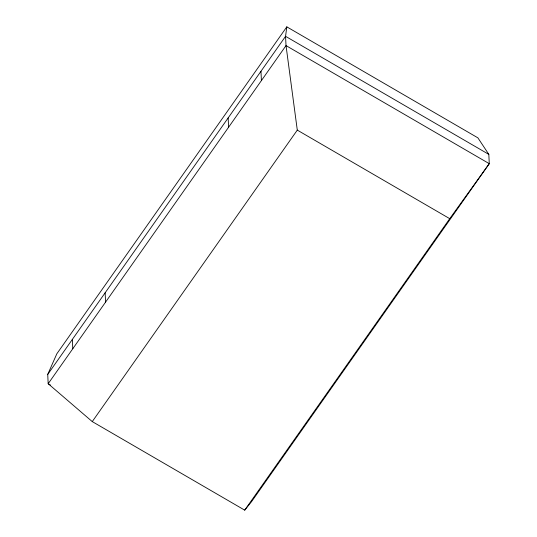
<?xml version="1.0" encoding="UTF-8"?>
<svg xmlns="http://www.w3.org/2000/svg" width="537" height="537" viewBox="0 0 537 537"><rect width="100%" height="100%" fill="white"/><g stroke="black" fill="none" stroke-linecap="round" stroke-linejoin="round"><path stroke-width="0.81" d="M286.812 26.85L285.563 36.315L286.02 45.598L297.29 130.115L92.263 421.599L244.704 510.15L251.437 501.786L489.274 163.671L488.818 154.381L477.903 137.855L286.812 26.85L56.828 353.802L47.726 374.423L48.182 383.713L92.263 421.599M47.726 374.423L285.563 36.315L488.818 154.381M244.704 510.15L449.738 218.673L489.274 163.671L286.02 45.598L48.182 383.713L50.35 384.975M297.29 130.115L449.738 218.673M260.962 71.287L261.412 80.577M228.151 117.925L228.608 127.215M105.138 292.813L105.588 302.103M72.327 339.451L72.784 348.735"/></g></svg>
